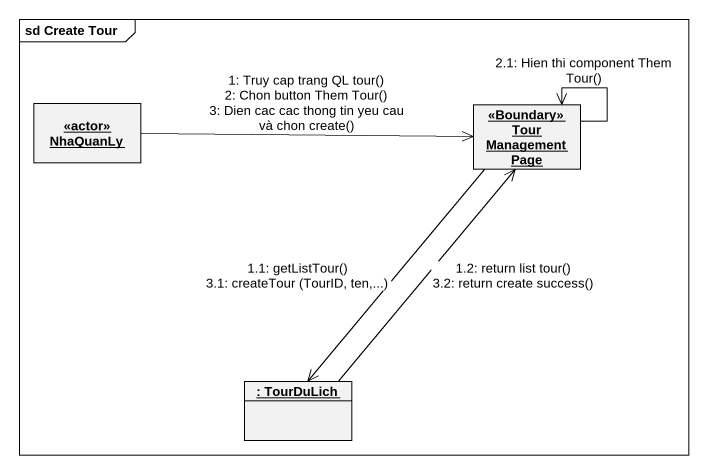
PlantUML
@startuml
mainframe sd Create Tour
hide circle
hide empty members
object "<<actor>> NhaQuanLy" as actor_NhaQuanLy
object "<<Boundary>> Tour Management Page" as Boundary_Tour_Management
object ": TourDuLich" as TourDuLich
actor_NhaQuanLy -right-> Boundary_Tour_Management : 1: Truy cap trang QL tour()\n2: Chon button Them Tour()\n3: Dien cac cac thong tin yeu cau và chon create()
Boundary_Tour_Management --> TourDuLich : 1.1: getListTour()\n3.1: createTour (TourID, ten,...)
TourDuLich -up-> Boundary_Tour_Management : 1.2: return list tour()\n3.2: return create success()
Boundary_Tour_Management -up-> Boundary_Tour_Management : 2.1: Hien thi component Them Tour()
@enduml
